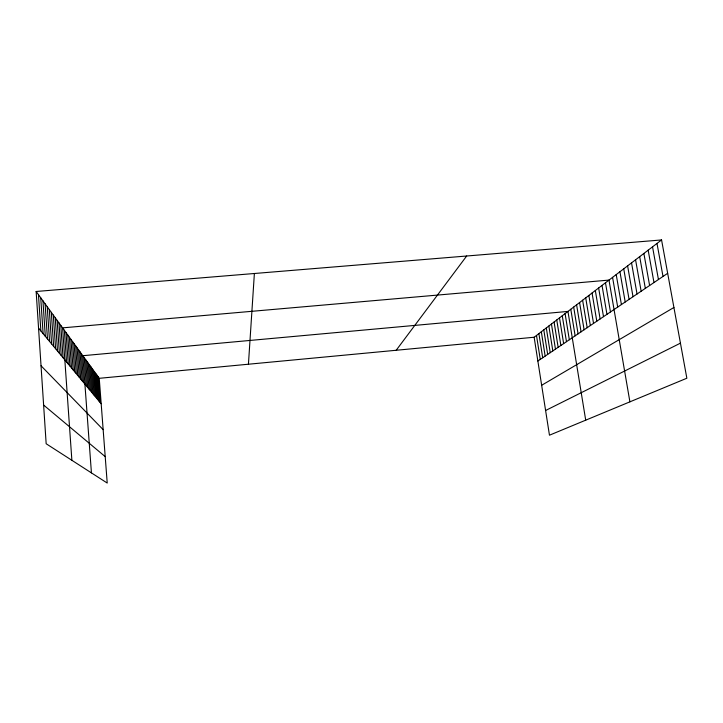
<?xml version="1.0" encoding="UTF-8"?>
<svg xmlns="http://www.w3.org/2000/svg" width="723" height="723" viewBox="0 0 723 723"><rect width="100%" height="100%" fill="white"/><g stroke="black" fill="none" stroke-linecap="round" stroke-linejoin="round"><path stroke-width="1.08" d="M248.432 364.22L254.379 273.502M396.195 350.266L466.678 256.005M534.143 337.243L661.563 239.946L686.85 378.228L549.462 435.201L534.143 337.243L99.241 378.31L36.15 291.486L661.563 239.946M537.867 361.021L667.663 273.312M541.654 385.278L673.917 307.492M545.594 410.501L680.433 343.163M43.624 405.07L105.206 456.62M41.039 365.775L103.154 429.643M38.563 328.17L101.175 403.714M656.999 243.425L663.009 276.457M652.535 246.841L658.445 279.539M648.16 250.176L653.99 282.557M643.877 253.448L649.615 285.504M639.683 256.647L645.341 288.396M635.571 259.792L641.147 291.233M631.54 262.865L637.044 294.008M627.6 265.874L633.014 296.719M623.732 268.829L629.073 299.385M619.936 271.731L625.205 302.006M616.213 274.568L621.409 304.564M612.571 277.361L617.695 307.076M629.905 401.843L608.983 280.09L62.585 327.862L71.875 460.307M605.476 282.774L610.465 311.956M602.024 285.404L606.959 314.333M598.644 287.989L603.506 316.665M595.327 290.519L600.126 318.951M592.065 293.014L596.8 321.193M588.856 295.463L593.538 323.398M585.711 297.858L590.339 325.558M582.621 300.226L587.193 327.691M579.584 302.539L584.103 329.778M576.602 304.817L581.066 331.83M573.673 307.058L578.075 333.845M570.79 309.263L575.147 335.824M585.711 420.171L567.953 311.423L82.82 355.707L91.432 472.896M565.088 313.61L569.335 339.747M562.268 315.77L566.471 341.69M559.494 317.885L563.642 343.597M556.764 319.964L560.867 345.467M554.089 322.015L558.147 347.311M551.45 324.031L555.463 349.128M548.856 326.01L552.824 350.908M546.308 327.953L550.23 352.661M543.795 329.878L547.673 354.387M541.328 331.758L545.16 356.087M538.897 333.619L542.693 357.758M536.502 335.445L540.262 359.403M99.241 378.31L107.221 483.054L46.164 443.75L36.15 291.486M98.102 376.746L100.054 402.35M96.945 375.156L98.906 400.976M95.77 373.538L97.741 399.566M94.577 371.893L96.557 398.138M93.366 370.221L95.355 396.683M92.128 368.513L94.126 395.21M90.863 366.778L92.878 393.701M89.58 365.016L91.613 392.164M88.278 363.226L90.321 390.61M86.95 361.392L89.001 389.019M85.594 359.53L87.664 387.401M84.22 357.641L86.299 385.757M81.428 353.8L83.534 382.422M80.018 351.857L82.133 380.732M78.581 349.878L80.705 379.006M77.117 347.862L79.25 377.252M75.626 345.802L77.768 375.472M74.098 343.714L76.258 373.646M72.553 341.581L74.722 371.794M70.971 339.403L73.15 369.896M69.363 337.189L71.55 367.971M67.718 334.921L69.923 366.001M66.037 332.616L68.26 363.994M64.329 330.257L66.561 361.943M60.804 325.404L63.055 357.722M58.979 322.901L61.256 355.544M57.126 320.352L59.413 353.321M55.228 317.74L57.524 351.044M53.294 315.074L55.599 348.721M51.315 312.354L53.638 346.353M49.291 309.571L51.622 343.922M47.221 306.724L49.571 341.446M45.106 303.814L47.465 338.906M42.946 300.831L45.314 336.312M40.732 297.786L43.118 333.665M38.464 294.677L40.868 330.944"/></g></svg>
